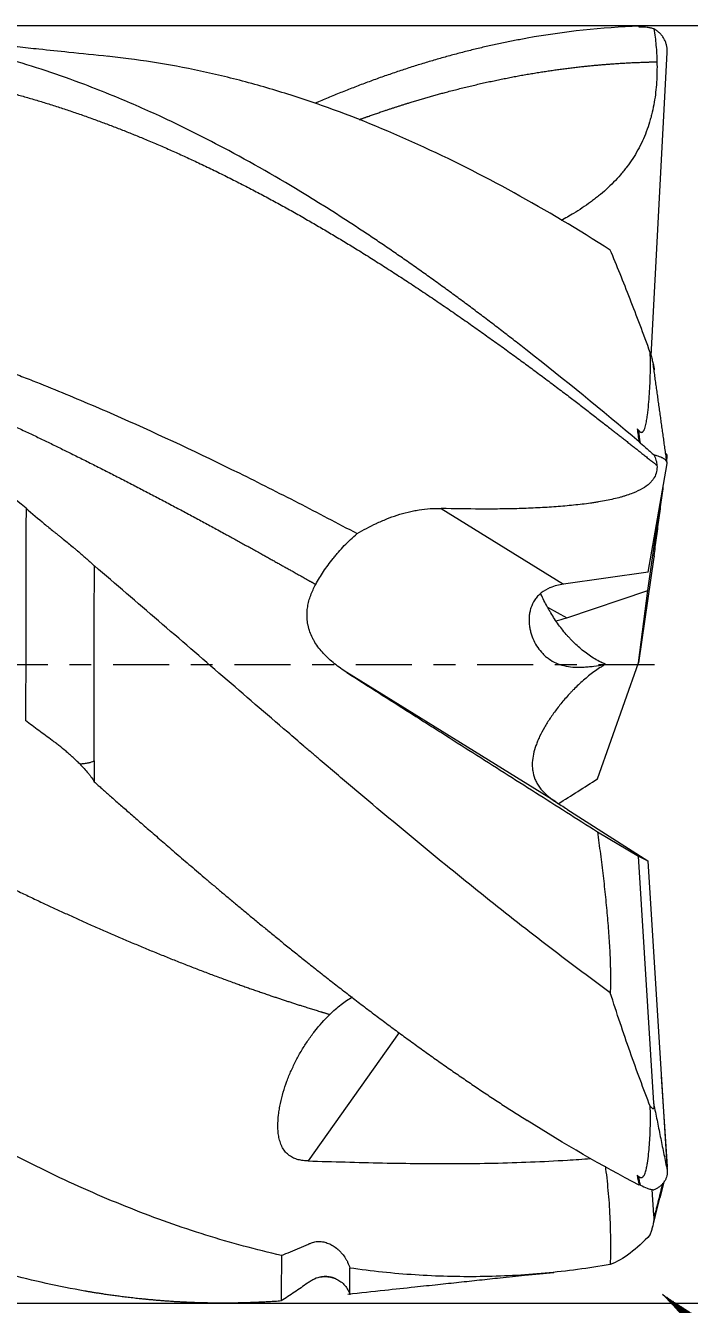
# Model space of a CAD drawing. Header units: millimetres. Extents: x -68 to 136, y -64 to 41.
# Drawn here: x 101.41 to 114.41, y -12.53 to 12.5 of the extents above; entities that cross this region are included whole.
import ezdxf

# ---------------------------------------------------------------- set-up
doc = ezdxf.new("R2010")
doc.units = ezdxf.units.MM
doc.linetypes.add('CENTER', pattern=[47.5, 22, -8.5, 8.5, -8.5])
for name, color, linetype in [('1', 4, 'Continuous'), ('2', 7, 'Continuous'), ('SK2', 7, 'Continuous'), ('SK4', 2, 'CENTER')]:
    doc.layers.add(name, color=color, linetype=linetype)
doc.styles.add('iso_b_vert', font='simplex.shx')
doc.dimstyles.get("Standard").update_dxf_attribs({"dimtxt": 0.18, "dimasz": 0.18, "dimexe": 0.18, "dimexo": 0.0625, "dimgap": 0.09, "dimtad": 1, "dimzin": 0, "dimdsep": 52, "dimtxsty": 'Standard', "dimcen": 0.09, "dimadec": 0, "dimazin": 0, "dimtfac": 1, "dimtdec": 4, "dimtofl": 0, "dimtmove": 0, "dimatfit": 3, "dimfxl": 1, "dimtolj": 1, "dimtzin": 0, "dimarcsym": 0})

# ---------------------------------------------------------------- blocks, each defined once
blk = doc.blocks.new('_U0')
at = {"layer": 'SK2', "lineweight": 13}
for p, q in [((0, -1.5875), (0, -53.696175)), ((114, -14.1375), (114, -53.696175)), ((114, -51.696175), (0, -51.696175))]:
    blk.add_line(p, q, dxfattribs=at)
at = {"layer": 'SK2', "lineweight": 18}
for points in [[(0, -51.696175), (3.499998, -51.235391), (3.500002, -52.156958)], [(114, -51.696175), (110.500002, -52.156958), (110.499998, -51.235391)]]:
    blk.add_solid(points, dxfattribs=at)
at = {"layer": 'SK2', "lineweight": 18, "insert": (54.4779, -50.663541), "char_height": 3.5, "attachment_point": 7, "line_spacing_factor": 1.084337, "style": 'iso_b_vert'}
blk.add_mtext('\\W0.5601;114', dxfattribs=at)
blk = doc.blocks.new('_U2')
at = {"layer": 'SK2', "lineweight": 13}
for p, q in [((1.997679, -13.4625), (1.997679, -46.696175)), ((114, -14.1375), (114, -46.696175)), ((114, -44.696175), (1.997679, -44.696175))]:
    blk.add_line(p, q, dxfattribs=at)
at = {"layer": 'SK2', "lineweight": 18}
for points in [[(1.997679, -44.696175), (5.497677, -44.235391), (5.497681, -45.156958)], [(114, -44.696175), (110.500002, -45.156958), (110.499998, -44.235391)]]:
    blk.add_solid(points, dxfattribs=at)
at = {"layer": 'SK2', "lineweight": 18, "insert": (55.661007, -43.663541), "char_height": 3.5, "attachment_point": 7, "line_spacing_factor": 1.084337, "style": 'iso_b_vert'}
blk.add_mtext('\\W0.5296;112', dxfattribs=at)

msp = doc.modelspace()

# ---------------------------------------------------------------- hatches: boundary and pattern name
at = {"layer": 'SK2', "lineweight": 13}
h = msp.add_hatch(dxfattribs=at)
h.set_pattern_fill('ANSI31', color=256, scale=0.0062, style=0)
h.paths.add_polyline_path([(113.88, -12.325), (116.842, -14.246), (116.244, -14.947)])

# ---------------------------------------------------------------- linework, layer by layer
at = {"layer": '1', "lineweight": 18}
for p, q in [((113.657, 6.035), (113.972, 11.971)), ((113.963, 3.998), (113.972, 4.062)), ((113.601, 1.804), (113.972, 3.932)), ((113.59, 1.444), (113.856, 3.267)), ((113.712, 2.098), (113.41, 0.03)), ((113.601, 1.804), (111.943, 1.57)), ((112.007, 0.913), (113.59, 1.444)), ((113.41, 0.03), (113.59, 1.444)), ((112.605, -2.241), (113.41, 0.03)), ((112.007, -2.831), (113.59, -3.844)), ((112.605, -3.275), (113.41, -3.753)), ((113.41, -3.753), (113.59, -3.844)), ((113.712, -8.585), (113.41, -3.753)), ((113.59, -3.844), (113.972, -9.907)), ((113.856, -8.066), (113.972, -9.829)), ((113.712, -10.776), (113.679, -10.274))]:
    msp.add_line(p, q, dxfattribs=at)
at = {"layer": '1', "lineweight": 13}
for p, q in [((109.55, 3.051), (111.943, 1.57)), ((111.631, 1.117), (112.007, 0.913)), ((111.793, -2.693), (107.702, -0.16)), ((108.726, -7.203), (106.944, -9.718))]:
    msp.add_line(p, q, dxfattribs=at)
at = {"layer": '1', "lineweight": 18}
for centre, major_axis, ratio, start_param, end_param in [((112.424, -0.732), (0.622, -2.272), 0.692375, 3.053478, -3.06537), ((112.428, 2.45), (1.512, 1.421), 0.530304, -2.418545, -2.284875), ((112.428, -3.074), (1.689, -1.075), 0.010531, -1.949632, -1.815962)]:
    msp.add_ellipse(centre, major_axis=major_axis, ratio=ratio, start_param=start_param, end_param=end_param, dxfattribs=at)
for points, degree, knots in [([(111.233, 6.14), (111.191, 6.173), (111.109, 6.237), (110.985, 6.334), (110.861, 6.43), (110.738, 6.525), (110.614, 6.62), (110.49, 6.714), (110.366, 6.808), (110.242, 6.901), (110.119, 6.994), (109.995, 7.086), (109.871, 7.177), (109.747, 7.268), (109.624, 7.359), (109.5, 7.448), (109.376, 7.538), (109.252, 7.626), (109.128, 7.714), (109.005, 7.802), (108.881, 7.888), (108.757, 7.974), (108.633, 8.06), (108.509, 8.145), (108.386, 8.229), (108.262, 8.313), (108.138, 8.396), (108.014, 8.478), (107.89, 8.559), (107.767, 8.64), (107.643, 8.72), (107.519, 8.8), (107.395, 8.879), (107.272, 8.957), (107.148, 9.034), (107.024, 9.111), (106.405, 9.491), (105.407, 10.062), (104.149, 10.687), (103.243, 11.083), (102.252, 11.473), (101.155, 11.839), (99.93, 12.145), (98.991, 12.315), (98.44, 12.387), (98.181, 12.414), (98.12, 12.421), (98.059, 12.427), (97.999, 12.433), (97.938, 12.438), (97.877, 12.444), (97.817, 12.449), (97.777, 12.452), (97.757, 12.453)], 3, [0, 0, 0, 0, 0.009186, 0.018371, 0.027557, 0.036743, 0.045929, 0.055114, 0.0643, 0.073486, 0.082672, 0.091858, 0.101045, 0.110231, 0.119417, 0.128603, 0.13779, 0.146976, 0.156162, 0.165349, 0.174535, 0.183722, 0.192909, 0.202095, 0.211282, 0.220469, 0.229656, 0.238842, 0.248029, 0.257216, 0.266403, 0.275591, 0.284778, 0.293965, 0.303152, 0.312339, 0.321527, 0.441031, 0.534402, 0.601634, 0.64272, 0.754853, 0.845774, 0.915478, 0.963962, 0.968492, 0.973015, 0.977531, 0.982039, 0.98654, 0.991034, 0.995521, 1, 1, 1, 1]), ([(103.035, 11.896), (102.777, 11.922), (102.326, 11.968), (101.727, 12.031), (101.292, 12.077), (100.959, 12.112), (100.676, 12.143), (100.34, 12.179), (99.908, 12.225), (99.389, 12.281), (98.805, 12.345), (98.422, 12.388), (98.228, 12.409)], 3, [0, 0, 0, 0, 0.162212, 0.282435, 0.370132, 0.433233, 0.488576, 0.545873, 0.642001, 0.754817, 0.874689, 1, 1, 1, 1]), ([(113.42, 12.472), (113.422, 12.472), (113.424, 12.473), (113.429, 12.473), (113.431, 12.473), (113.438, 12.474), (113.442, 12.474), (113.446, 12.474)], 3, [0, 0, 0, 0, 0.266738, 0.266738, 0.533476, 0.533476, 1, 1, 1, 1]), ([(113.446, 12.474), (113.49, 12.478), (113.535, 12.477), (113.601, 12.468), (113.624, 12.464), (113.657, 12.455), (113.668, 12.452), (113.69, 12.445), (113.701, 12.441), (113.712, 12.436)], 3, [0, 0, 0, 0, 0.5, 0.5, 0.75, 0.75, 0.875, 0.875, 1, 1, 1, 1]), ([(113.973, 11.988), (113.974, 12.034), (113.968, 12.079), (113.954, 12.134), (113.951, 12.145), (113.944, 12.167), (113.932, 12.199), (113.917, 12.229), (113.9, 12.258), (113.894, 12.268), (113.881, 12.287), (113.874, 12.296), (113.853, 12.323), (113.838, 12.34), (113.805, 12.371), (113.788, 12.386), (113.761, 12.406), (113.751, 12.413), (113.732, 12.425), (113.722, 12.431), (113.712, 12.436)], 3, [0, 0, 0, 0, 0.25, 0.25, 0.3125, 0.3125, 0.375, 0.5, 0.5, 0.5625, 0.5625, 0.625, 0.625, 0.75, 0.75, 0.875, 0.875, 0.9375, 0.9375, 1, 1, 1, 1]), ([(113.712, 12.436), (113.729, 12.329), (113.742, 12.222), (113.762, 12.007), (113.769, 11.899), (113.771, 11.791)], 3, [0, 0, 0, 0, 0.5, 0.5, 1, 1, 1, 1]), ([(111.233, 12.253), (111.191, 12.245), (111.109, 12.23), (110.985, 12.207), (110.861, 12.182), (110.738, 12.157), (110.614, 12.13), (110.49, 12.103), (110.366, 12.075), (110.242, 12.045), (110.119, 12.015), (109.995, 11.984), (109.871, 11.952), (109.747, 11.918), (109.624, 11.884), (109.5, 11.849), (109.376, 11.813), (109.252, 11.776), (109.128, 11.739), (109.005, 11.7), (108.881, 11.66), (108.757, 11.619), (108.633, 11.578), (108.509, 11.535), (108.386, 11.492), (108.262, 11.448), (108.138, 11.402), (108.014, 11.356), (107.89, 11.309), (107.767, 11.261), (107.643, 11.212), (107.519, 11.163), (107.395, 11.112), (107.272, 11.061), (107.168, 11.017), (107.106, 10.99), (107.086, 10.981)], 3, [0, 0, 0, 0, 0.029846, 0.059693, 0.089539, 0.119386, 0.149233, 0.17908, 0.208927, 0.238774, 0.268622, 0.29847, 0.328317, 0.358165, 0.388014, 0.417862, 0.44771, 0.477559, 0.507408, 0.537257, 0.567106, 0.596955, 0.626805, 0.656654, 0.686504, 0.716354, 0.746204, 0.776055, 0.805905, 0.835756, 0.865607, 0.895458, 0.925309, 0.95516, 0.985012, 1, 1, 1, 1]), ([(101.422, 3.055), (100.929, 3.466), (100.434, 3.873), (99.812, 4.375), (99.688, 4.474), (99.44, 4.672), (99.316, 4.771), (98.945, 5.063), (98.698, 5.256), (97.466, 6.203), (96.487, 6.915), (95.014, 7.9), (94.523, 8.215), (93.783, 8.664), (93.536, 8.81), (93.164, 9.023), (93.04, 9.093), (92.792, 9.231), (92.667, 9.299), (92.046, 9.634), (91.552, 9.882), (90.937, 10.167), (90.814, 10.223), (90.568, 10.332), (90.445, 10.385), (90.077, 10.54), (89.832, 10.64), (89.096, 10.922), (88.606, 11.091), (87.992, 11.274), (87.869, 11.31), (87.623, 11.378), (87.5, 11.411), (87.131, 11.505), (86.885, 11.562), (86.391, 11.667), (86.144, 11.714), (85.772, 11.777), (85.648, 11.796), (85.399, 11.832), (85.275, 11.849), (85.046, 11.876), (84.942, 11.888), (84.838, 11.898)], 3, [0, 0, 0, 0, 0.089202, 0.089202, 0.111503, 0.111503, 0.133803, 0.133803, 0.178404, 0.178404, 0.356808, 0.356808, 0.44601, 0.44601, 0.490611, 0.490611, 0.512912, 0.512912, 0.535213, 0.535213, 0.624415, 0.624415, 0.646715, 0.646715, 0.669016, 0.669016, 0.713617, 0.713617, 0.802819, 0.802819, 0.825119, 0.825119, 0.84742, 0.84742, 0.892021, 0.892021, 0.936622, 0.936622, 0.958922, 0.958922, 0.981223, 0.981223, 1, 1, 1, 1]), ([(90.116, 10.518), (90.141, 10.527), (90.317, 10.595), (90.721, 10.744), (91.276, 10.934), (92.058, 11.172), (93.042, 11.417), (94.026, 11.601), (95.011, 11.729), (95.995, 11.795), (96.979, 11.804), (97.888, 11.76), (98.872, 11.655), (99.856, 11.493), (100.841, 11.271), (101.749, 11.015), (102.734, 10.685), (103.718, 10.304), (104.627, 9.905), (105.611, 9.426), (106.671, 8.856), (107.655, 8.279), (108.564, 7.71), (109.548, 7.056), (110.533, 6.368), (111.441, 5.705), (112.286, 5.065), (112.979, 4.524), (113.445, 4.154), (113.684, 3.963), (113.771, 3.893)], 5, [0, 0, 0, 0, 0, 0, 0.005242, 0.037252, 0.085266, 0.117276, 0.16529, 0.213304, 0.245314, 0.293328, 0.325338, 0.373352, 0.405362, 0.453376, 0.50139, 0.5334, 0.565409, 0.613424, 0.661438, 0.693447, 0.741462, 0.789476, 0.821486, 0.853495, 0.901509, 0.949524, 0.981533, 1, 1, 1, 1, 1, 1]), ([(112.857, 8.107), (112.226, 8.508), (111.599, 8.882), (110.347, 9.571), (109.721, 9.887), (108.466, 10.46), (107.837, 10.715), (107.044, 10.995), (106.886, 11.048), (106.569, 11.151), (106.094, 11.299), (105.622, 11.427), (104.679, 11.655), (104.053, 11.771), (103.287, 11.868), (103.147, 11.884), (103.008, 11.899)], 3, [0, 0, 0, 0, 0.19147, 0.19147, 0.38294, 0.38294, 0.57441, 0.57441, 0.622278, 0.622278, 0.670145, 0.76588, 0.76588, 0.95735, 0.95735, 1, 1, 1, 1]), ([(107.944, 10.661), (108.113, 10.722), (108.434, 10.835), (108.907, 10.991), (109.606, 11.197), (110.533, 11.424), (111.441, 11.596), (112.286, 11.708), (112.979, 11.763), (113.445, 11.783), (113.684, 11.789), (113.771, 11.791)], 5, [0, 0, 0, 0, 0, 0, 0.145396, 0.275336, 0.405276, 0.600186, 0.795096, 0.925036, 1, 1, 1, 1, 1, 1]), ([(113.771, 11.791), (113.774, 11.658), (113.771, 11.525), (113.754, 11.261), (113.74, 11.13), (113.706, 10.934), (113.687, 10.836), (113.663, 10.739), (113.646, 10.675), (113.636, 10.643), (113.588, 10.484), (113.542, 10.361), (113.432, 10.122), (113.368, 10.007), (113.261, 9.841), (113.223, 9.787), (113.162, 9.707), (113.142, 9.681), (113.1, 9.629), (112.993, 9.502), (112.877, 9.384), (112.731, 9.251), (112.655, 9.186), (112.577, 9.125), (112.524, 9.084), (112.498, 9.064), (112.363, 8.966), (112.253, 8.893), (112.059, 8.776), (111.976, 8.728), (111.892, 8.684)], 3, [0, 0, 0, 0, 0.10282, 0.10282, 0.20564, 0.20564, 0.25705, 0.282755, 0.282755, 0.308459, 0.308459, 0.411279, 0.411279, 0.514099, 0.514099, 0.565509, 0.565509, 0.591214, 0.591214, 0.616919, 0.719739, 0.719739, 0.771149, 0.796854, 0.796854, 0.822559, 0.822559, 0.925378, 0.925378, 1, 1, 1, 1]), ([(113.639, 6.102), (113.506, 6.466), (113.375, 6.815), (113.114, 7.484), (112.985, 7.803), (112.857, 8.107)], 3, [0, 0, 0, 0, 0.5, 0.5, 1, 1, 1, 1]), ([(95.974, 7.253), (96.873, 7.067), (97.772, 6.835), (99.438, 6.328), (100.204, 6.066), (101.071, 5.738), (101.167, 5.701), (101.36, 5.626), (101.649, 5.513), (102.322, 5.242), (102.899, 4.995), (104.052, 4.486), (104.82, 4.125), (105.784, 3.65), (105.977, 3.553), (106.362, 3.359), (106.94, 3.065), (107.516, 2.764), (107.901, 2.56)], 3, [0, 0, 0, 0, 0.228172, 0.228172, 0.421129, 0.421129, 0.445248, 0.445248, 0.469368, 0.517607, 0.614086, 0.614086, 0.807043, 0.807043, 0.855282, 0.855282, 0.903521, 1, 1, 1, 1]), ([(80.659, 6.252), (80.759, 6.216), (81.086, 6.097), (81.564, 5.917), (82.194, 5.668), (83.051, 5.309), (84.035, 4.871), (84.944, 4.444), (85.928, 3.961), (86.988, 3.418), (87.973, 2.896), (88.881, 2.401), (89.866, 1.853), (90.85, 1.296), (91.759, 0.776), (92.743, 0.209), (93.727, -0.359), (94.712, -0.925), (95.62, -1.444), (96.605, -1.998), (97.589, -2.544), (98.573, -3.075), (99.558, -3.592), (100.542, -4.09), (101.526, -4.568), (102.435, -4.989), (103.419, -5.42), (104.404, -5.826), (105.388, -6.201), (106.162, -6.472), (106.786, -6.674), (107.181, -6.795), (107.35, -6.845), (107.368, -6.85)], 5, [0, 0, 0, 0, 0, 0, 0.018697, 0.061221, 0.089571, 0.11792, 0.160445, 0.202969, 0.231318, 0.273843, 0.316367, 0.344716, 0.373066, 0.41559, 0.458114, 0.486464, 0.528988, 0.557337, 0.599862, 0.628211, 0.670735, 0.713259, 0.741609, 0.784133, 0.812483, 0.855007, 0.883356, 0.925881, 0.968405, 0.996754, 1, 1, 1, 1, 1, 1]), ([(97.395, 6.246), (97.404, 6.243), (97.639, 6.158), (98.102, 5.986), (98.716, 5.748), (99.558, 5.401), (100.542, 4.967), (101.526, 4.509), (102.435, 4.066), (103.419, 3.567), (104.404, 3.05), (105.35, 2.538), (106.07, 2.14), (106.638, 1.821), (106.979, 1.629), (107.092, 1.565)], 5, [0, 0, 0, 0, 0, 0, 0.004343, 0.121469, 0.238595, 0.316679, 0.433805, 0.511889, 0.629015, 0.707099, 0.824225, 0.941352, 1, 1, 1, 1, 1, 1]), ([(113.411, 4.578), (113.417, 4.571), (113.424, 4.563), (113.436, 4.554), (113.44, 4.551), (113.449, 4.545), (113.453, 4.543), (113.463, 4.54), (113.469, 4.54), (113.479, 4.541), (113.483, 4.543), (113.492, 4.548), (113.495, 4.552), (113.502, 4.558), (113.504, 4.562), (113.51, 4.57), (113.512, 4.574), (113.516, 4.582), (113.519, 4.586), (113.524, 4.598), (113.528, 4.606), (113.537, 4.632), (113.542, 4.649), (113.551, 4.683), (113.555, 4.701), (113.562, 4.736), (113.566, 4.753), (113.575, 4.806), (113.58, 4.841), (113.595, 4.946), (113.602, 5.016), (113.615, 5.155), (113.631, 5.363), (113.64, 5.567), (113.643, 5.77), (113.644, 5.837), (113.643, 5.97), (113.642, 6.037), (113.639, 6.102)], 3, [0, 0, 0, 0, 0.015625, 0.015625, 0.023437, 0.023437, 0.03125, 0.03125, 0.039062, 0.039062, 0.046875, 0.046875, 0.054687, 0.054687, 0.0625, 0.0625, 0.070312, 0.070312, 0.078125, 0.078125, 0.09375, 0.09375, 0.125, 0.125, 0.15625, 0.15625, 0.1875, 0.1875, 0.25, 0.25, 0.375, 0.375, 0.5, 0.75, 0.75, 0.875, 0.875, 1, 1, 1, 1]), ([(113.639, 6.102), (113.647, 6.073), (113.655, 6.044), (113.671, 5.986), (113.678, 5.956), (113.689, 5.913), (113.692, 5.898), (113.699, 5.87), (113.702, 5.855), (113.707, 5.835), (113.708, 5.828), (113.711, 5.815), (113.712, 5.808), (113.714, 5.796), (113.715, 5.79), (113.716, 5.78), (113.716, 5.775), (113.716, 5.772)], 3, [0, 0, 0, 0, 0.25, 0.25, 0.5, 0.5, 0.625, 0.625, 0.75, 0.75, 0.8125, 0.8125, 0.875, 0.875, 0.9375, 0.9375, 1, 1, 1, 1]), ([(106.421, -11.567), (105.926, -11.455), (105.432, -11.321), (104.448, -11.014), (103.957, -10.839), (102.975, -10.45), (102.484, -10.235), (101.5, -9.767), (101.007, -9.514), (100.387, -9.174), (100.263, -9.105), (100.015, -8.964), (99.89, -8.892), (99.518, -8.674), (99.27, -8.525), (98.528, -8.067), (98.036, -7.748), (96.561, -6.749), (95.582, -6.029), (94.352, -5.074), (94.105, -4.881), (93.612, -4.488), (93.364, -4.289), (92.992, -3.987), (92.868, -3.886), (92.619, -3.682), (92.495, -3.58), (92.122, -3.273), (91.875, -3.067), (91.381, -2.653), (91.134, -2.445), (90.642, -2.028), (90.397, -1.818), (89.66, -1.188), (89.17, -0.766), (88.434, -0.131), (88.188, 0.081), (87.697, 0.505), (87.451, 0.717), (86.712, 1.353), (86.218, 1.776), (85.597, 2.303), (85.473, 2.408), (85.224, 2.618), (85.1, 2.722), (84.729, 3.034), (84.482, 3.24), (83.742, 3.852), (83.25, 4.252), (82.759, 4.642)], 3, [0, 0, 0, 0, 0.0625, 0.0625, 0.125, 0.125, 0.1875, 0.1875, 0.25, 0.25, 0.265625, 0.265625, 0.28125, 0.28125, 0.3125, 0.3125, 0.375, 0.375, 0.5, 0.5, 0.53125, 0.53125, 0.5625, 0.5625, 0.578125, 0.578125, 0.59375, 0.59375, 0.625, 0.625, 0.65625, 0.65625, 0.6875, 0.6875, 0.75, 0.75, 0.78125, 0.78125, 0.8125, 0.8125, 0.875, 0.875, 0.890625, 0.890625, 0.90625, 0.90625, 0.9375, 0.9375, 1, 1, 1, 1]), ([(113.384, 4.61), (113.388, 4.606), (113.391, 4.601), (113.398, 4.594), (113.401, 4.591), (113.406, 4.584), (113.408, 4.581), (113.411, 4.578)], 3, [0, 0, 0, 0, 0.421933, 0.421933, 0.710963, 0.710963, 1, 1, 1, 1]), ([(113.42, 4.353), (113.422, 4.351), (113.424, 4.349), (113.429, 4.345), (113.431, 4.343), (113.438, 4.338), (113.442, 4.334), (113.446, 4.331)], 3, [0, 0, 0, 0, 0.266738, 0.266738, 0.533476, 0.533476, 1, 1, 1, 1]), ([(113.446, 4.331), (113.49, 4.294), (113.535, 4.256), (113.601, 4.197), (113.624, 4.178), (113.657, 4.147), (113.668, 4.137), (113.69, 4.117), (113.701, 4.107), (113.712, 4.097)], 3, [0, 0, 0, 0, 0.5, 0.5, 0.75, 0.75, 0.875, 0.875, 1, 1, 1, 1]), ([(113.973, 3.937), (113.974, 3.951), (113.968, 3.965), (113.954, 3.983), (113.951, 3.987), (113.944, 3.994), (113.932, 4.005), (113.917, 4.016), (113.9, 4.026), (113.894, 4.03), (113.881, 4.037), (113.874, 4.04), (113.853, 4.05), (113.838, 4.057), (113.805, 4.069), (113.788, 4.075), (113.761, 4.083), (113.751, 4.086), (113.732, 4.092), (113.722, 4.094), (113.712, 4.097)], 3, [0, 0, 0, 0, 0.25, 0.25, 0.3125, 0.3125, 0.375, 0.5, 0.5, 0.5625, 0.5625, 0.625, 0.625, 0.75, 0.75, 0.875, 0.875, 0.9375, 0.9375, 1, 1, 1, 1]), ([(113.712, 4.097), (113.729, 4.062), (113.742, 4.028), (113.762, 3.96), (113.769, 3.926), (113.771, 3.893)], 3, [0, 0, 0, 0, 0.5, 0.5, 1, 1, 1, 1]), ([(113.973, 4.068), (113.974, 4.085), (113.968, 4.1), (113.954, 4.119), (113.951, 4.122), (113.948, 4.126)], 3, [0, 0, 0, 0, 0.805233, 0.805233, 1, 1, 1, 1]), ([(113.771, 3.893), (113.774, 3.852), (113.771, 3.811), (113.754, 3.731), (113.74, 3.692), (113.706, 3.634), (113.687, 3.606), (113.663, 3.578), (113.646, 3.559), (113.636, 3.55), (113.588, 3.505), (113.542, 3.471), (113.432, 3.407), (113.368, 3.377), (113.261, 3.334), (113.223, 3.321), (113.162, 3.301), (113.142, 3.295), (113.1, 3.282), (112.993, 3.252), (112.877, 3.225), (112.731, 3.196), (112.655, 3.183), (112.577, 3.17), (112.524, 3.162), (112.498, 3.158), (112.363, 3.139), (112.253, 3.126), (112.028, 3.103), (111.913, 3.092), (111.679, 3.075), (111.56, 3.068), (111.319, 3.056), (111.196, 3.052), (111.01, 3.046), (110.947, 3.045), (110.822, 3.042), (110.759, 3.041), (110.57, 3.039), (110.443, 3.039), (110.063, 3.04), (109.807, 3.044), (109.55, 3.051)], 3, [0, 0, 0, 0, 0.0625, 0.0625, 0.125, 0.125, 0.15625, 0.171875, 0.171875, 0.1875, 0.1875, 0.25, 0.25, 0.3125, 0.3125, 0.34375, 0.34375, 0.359375, 0.359375, 0.375, 0.4375, 0.4375, 0.46875, 0.484375, 0.484375, 0.5, 0.5, 0.5625, 0.5625, 0.625, 0.625, 0.6875, 0.6875, 0.75, 0.75, 0.78125, 0.78125, 0.8125, 0.8125, 0.875, 0.875, 1, 1, 1, 1]), ([(101.422, 3.055), (101.421, 2.723), (101.42, 2.388), (101.419, 1.877), (101.419, 1.706), (101.418, 1.448), (101.418, 1.361), (101.418, 1.188), (101.418, 1.101), (101.417, 0.665), (101.416, 0.314), (101.415, -0.39), (101.414, -0.745), (101.413, -1.101)], 3, [0, 0, 0, 0, 0.25, 0.25, 0.375, 0.375, 0.4375, 0.4375, 0.5, 0.5, 0.75, 0.75, 1, 1, 1, 1]), ([(101.422, 3.055), (101.54, 2.951), (101.66, 2.85), (101.81, 2.725), (101.84, 2.701), (101.9, 2.652), (101.931, 2.627), (101.969, 2.597), (101.976, 2.591), (101.991, 2.579), (101.999, 2.573), (102.022, 2.555), (102.037, 2.542), (102.069, 2.517), (102.085, 2.504), (102.109, 2.485), (102.118, 2.478), (102.134, 2.465), (102.142, 2.459), (102.184, 2.425), (102.216, 2.399), (102.28, 2.347), (102.311, 2.321), (102.358, 2.282), (102.373, 2.269), (102.403, 2.244), (102.418, 2.231), (102.462, 2.194), (102.49, 2.17), (102.53, 2.135), (102.543, 2.123), (102.569, 2.101), (102.581, 2.09), (102.618, 2.057), (102.64, 2.037), (102.671, 2.008), (102.681, 1.999), (102.7, 1.982), (102.709, 1.973), (102.734, 1.95), (102.748, 1.937), (102.759, 1.926)], 3, [0, 0, 0, 0, 0.25, 0.25, 0.3125, 0.3125, 0.375, 0.375, 0.390625, 0.390625, 0.40625, 0.40625, 0.4375, 0.4375, 0.46875, 0.46875, 0.484375, 0.484375, 0.5, 0.5, 0.5625, 0.5625, 0.625, 0.625, 0.65625, 0.65625, 0.6875, 0.6875, 0.75, 0.75, 0.78125, 0.78125, 0.8125, 0.8125, 0.875, 0.875, 0.90625, 0.90625, 0.9375, 0.9375, 1, 1, 1, 1]), ([(107.901, 2.56), (108.021, 2.629), (108.147, 2.696), (108.295, 2.765), (108.312, 2.773), (108.345, 2.788), (108.362, 2.795), (108.413, 2.817), (108.515, 2.859), (108.618, 2.897), (108.757, 2.942), (108.827, 2.962), (108.934, 2.988), (108.97, 2.996), (109.042, 3.01), (109.078, 3.017), (109.259, 3.045), (109.404, 3.056), (109.55, 3.051)], 3, [0, 0, 0, 0, 0.25, 0.25, 0.28125, 0.28125, 0.3125, 0.3125, 0.375, 0.5, 0.5, 0.625, 0.625, 0.6875, 0.6875, 0.75, 0.75, 1, 1, 1, 1]), ([(107.092, 1.565), (107.115, 1.606), (107.139, 1.648), (107.19, 1.732), (107.217, 1.774), (107.302, 1.9), (107.364, 1.985), (107.449, 2.092), (107.467, 2.113), (107.502, 2.156), (107.52, 2.177), (107.575, 2.24), (107.613, 2.282), (107.73, 2.404), (107.813, 2.483), (107.901, 2.56)], 3, [0, 0, 0, 0, 0.125, 0.125, 0.25, 0.25, 0.5, 0.5, 0.5625, 0.5625, 0.625, 0.625, 0.75, 0.75, 1, 1, 1, 1]), ([(102.757, -1.887), (102.757, -1.564), (102.757, -1.242), (102.758, -0.597), (102.758, -0.277), (102.758, 0.359), (102.758, 0.676), (102.759, 1.304), (102.759, 1.616), (102.759, 1.926)], 3, [0, 0, 0, 0, 0.25, 0.25, 0.5, 0.5, 0.75, 0.75, 1, 1, 1, 1]), ([(112.857, -6.425), (112.435, -6.118), (112.014, -5.803), (111.175, -5.158), (110.756, -4.829), (109.918, -4.158), (109.498, -3.816), (108.658, -3.122), (108.237, -2.769), (107.603, -2.234), (107.339, -2.009), (107.074, -1.782), (106.967, -1.692), (106.914, -1.646), (106.755, -1.51), (106.225, -1.056), (105.698, -0.601), (104.435, 0.488), (103.598, 1.212), (102.759, 1.926)], 3, [0, 0, 0, 0, 0.125, 0.125, 0.25, 0.25, 0.375, 0.375, 0.5, 0.5, 0.5625, 0.578125, 0.578125, 0.59375, 0.59375, 0.625, 0.75, 0.75, 1, 1, 1, 1]), ([(107.702, -0.16), (107.618, -0.106), (107.537, -0.049), (107.422, 0.044), (107.385, 0.076), (107.33, 0.126), (107.313, 0.143), (107.279, 0.177), (107.262, 0.194), (107.181, 0.281), (107.125, 0.354), (107.066, 0.45), (107.055, 0.47), (107.034, 0.509), (107.004, 0.567), (106.981, 0.625), (106.962, 0.684), (106.957, 0.704), (106.947, 0.743), (106.942, 0.763), (106.931, 0.822), (106.926, 0.861), (106.921, 0.938), (106.921, 0.976), (106.925, 1.053), (106.929, 1.09), (106.941, 1.166), (106.949, 1.203), (106.969, 1.278), (106.981, 1.314), (107.021, 1.423), (107.054, 1.494), (107.092, 1.565)], 3, [0, 0, 0, 0, 0.125, 0.125, 0.1875, 0.1875, 0.21875, 0.21875, 0.25, 0.25, 0.375, 0.375, 0.40625, 0.40625, 0.4375, 0.5, 0.5, 0.53125, 0.53125, 0.5625, 0.5625, 0.625, 0.625, 0.6875, 0.6875, 0.75, 0.75, 0.8125, 0.8125, 0.875, 0.875, 1, 1, 1, 1]), ([(111.684, 1.501), (111.616, 1.474), (111.556, 1.439), (111.493, 1.388), (111.481, 1.378), (111.458, 1.356), (111.446, 1.344), (111.415, 1.31), (111.396, 1.286), (111.347, 1.211), (111.322, 1.159), (111.3, 1.091), (111.296, 1.077), (111.288, 1.05), (111.279, 1.009), (111.273, 0.968), (111.266, 0.886), (111.267, 0.831), (111.275, 0.75), (111.279, 0.723), (111.287, 0.683), (111.29, 0.67), (111.296, 0.644), (111.299, 0.631), (111.318, 0.566), (111.336, 0.516), (111.381, 0.42), (111.407, 0.375), (111.466, 0.288), (111.499, 0.248), (111.545, 0.201), (111.554, 0.191), (111.573, 0.173), (111.602, 0.147), (111.633, 0.123), (111.698, 0.077), (111.744, 0.051), (111.842, 0.006), (111.894, -0.012), (112.007, -0.039), (112.124, -0.057), (112.253, -0.058), (112.354, -0.053), (112.406, -0.049), (112.46, -0.044), (112.496, -0.04), (112.514, -0.038), (112.607, -0.026), (112.683, -0.014), (112.762, 0)], 3, [0, 0, 0, 0, 0.0625, 0.0625, 0.078125, 0.078125, 0.09375, 0.09375, 0.125, 0.125, 0.1875, 0.1875, 0.203125, 0.203125, 0.21875, 0.25, 0.25, 0.3125, 0.3125, 0.34375, 0.34375, 0.359375, 0.359375, 0.375, 0.375, 0.4375, 0.4375, 0.5, 0.5, 0.5625, 0.5625, 0.578125, 0.578125, 0.59375, 0.625, 0.625, 0.6875, 0.6875, 0.75, 0.75, 0.8125, 0.875, 0.875, 0.90625, 0.921875, 0.921875, 0.9375, 0.9375, 1, 1, 1, 1]), ([(112.762, 0), (112.721, 0.018), (112.682, 0.037), (112.603, 0.079), (112.565, 0.101), (112.452, 0.171), (112.307, 0.274), (112.175, 0.395), (112.095, 0.477), (112.079, 0.493), (112.048, 0.527), (112.002, 0.578), (111.957, 0.63), (111.872, 0.738), (111.818, 0.812), (111.742, 0.928), (111.705, 0.986), (111.67, 1.046), (111.646, 1.086), (111.635, 1.107), (111.579, 1.208), (111.538, 1.29), (111.499, 1.376), (111.497, 1.379), (111.496, 1.381)], 3, [0, 0, 0, 0, 0.071068, 0.071068, 0.142136, 0.142136, 0.284273, 0.426409, 0.426409, 0.461943, 0.461943, 0.497477, 0.568545, 0.568545, 0.710682, 0.710682, 0.78175, 0.817284, 0.817284, 0.852818, 0.852818, 0.994954, 0.994954, 1, 1, 1, 1]), ([(112.762, 0), (112.742, 0.009), (112.723, 0.019), (112.685, 0.037), (112.667, 0.047), (112.637, 0.062), (112.627, 0.068), (112.616, 0.073)], 3, [0, 0, 0, 0, 0.389711, 0.389711, 0.779421, 0.779421, 1, 1, 1, 1]), ([(107.702, -0.16), (108.112, -0.421), (108.523, -0.682), (109.037, -1.009), (109.14, -1.075), (109.346, -1.205), (109.449, -1.271), (109.758, -1.467), (109.963, -1.598), (110.578, -1.988), (110.986, -2.248), (111.798, -2.763), (112.203, -3.02), (112.605, -3.275)], 3, [0, 0, 0, 0, 0.25, 0.25, 0.3125, 0.3125, 0.375, 0.375, 0.5, 0.5, 0.75, 0.75, 1, 1, 1, 1]), ([(112.762, 0), (112.742, -0.011), (112.723, -0.023), (112.685, -0.046), (112.667, -0.058), (112.611, -0.095), (112.574, -0.12), (112.467, -0.199), (112.398, -0.254), (112.267, -0.368), (112.204, -0.428), (112.128, -0.505), (112.113, -0.52), (112.083, -0.551), (112.039, -0.598), (111.998, -0.645), (111.917, -0.739), (111.866, -0.801), (111.794, -0.895), (111.759, -0.942), (111.726, -0.989), (111.705, -1.02), (111.694, -1.036), (111.642, -1.114), (111.604, -1.175), (111.534, -1.295), (111.503, -1.354), (111.461, -1.442), (111.448, -1.472), (111.43, -1.515), (111.424, -1.53), (111.413, -1.559), (111.408, -1.573), (111.382, -1.644), (111.366, -1.7), (111.342, -1.811), (111.334, -1.866), (111.33, -1.947), (111.33, -1.975), (111.332, -2.015), (111.333, -2.029), (111.336, -2.056), (111.337, -2.07), (111.348, -2.138), (111.362, -2.191), (111.394, -2.27), (111.407, -2.297), (111.429, -2.336), (111.437, -2.349), (111.453, -2.376), (111.462, -2.389), (111.508, -2.453), (111.553, -2.503), (111.621, -2.564), (111.635, -2.577), (111.664, -2.601), (111.709, -2.637), (111.758, -2.671), (111.793, -2.693)], 3, [0, 0, 0, 0, 0.015625, 0.015625, 0.03125, 0.03125, 0.0625, 0.0625, 0.125, 0.125, 0.1875, 0.1875, 0.203125, 0.203125, 0.21875, 0.25, 0.25, 0.3125, 0.3125, 0.34375, 0.359375, 0.359375, 0.375, 0.375, 0.4375, 0.4375, 0.5, 0.5, 0.53125, 0.53125, 0.546875, 0.546875, 0.5625, 0.5625, 0.625, 0.625, 0.6875, 0.6875, 0.71875, 0.71875, 0.734375, 0.734375, 0.75, 0.75, 0.8125, 0.8125, 0.84375, 0.84375, 0.859375, 0.859375, 0.875, 0.875, 0.9375, 0.9375, 0.953125, 0.953125, 0.96875, 1, 1, 1, 1]), ([(102.472, -1.948), (102.45, -1.927), (102.429, -1.906), (102.386, -1.864), (102.364, -1.844), (102.319, -1.803), (102.297, -1.782), (102.262, -1.752), (102.251, -1.742), (102.228, -1.721), (102.216, -1.711), (102.158, -1.662), (102.112, -1.624), (102.055, -1.58), (102.044, -1.571), (102.022, -1.554), (102.011, -1.545), (101.989, -1.529), (101.978, -1.521), (101.956, -1.505), (101.945, -1.497), (101.848, -1.425), (101.761, -1.361), (101.587, -1.231), (101.5, -1.166), (101.413, -1.101)], 3, [0, 0, 0, 0, 0.0625, 0.0625, 0.125, 0.125, 0.1875, 0.1875, 0.21875, 0.21875, 0.25, 0.25, 0.375, 0.375, 0.40625, 0.40625, 0.4375, 0.4375, 0.46875, 0.46875, 0.5, 0.5, 0.75, 0.75, 1, 1, 1, 1]), ([(102.472, -1.948), (102.503, -1.979), (102.532, -2.01), (102.589, -2.071), (102.615, -2.102), (102.652, -2.146), (102.664, -2.161), (102.687, -2.191), (102.708, -2.219), (102.726, -2.247), (102.739, -2.267), (102.743, -2.273), (102.75, -2.286), (102.753, -2.292), (102.757, -2.299)], 3, [0, 0, 0, 0, 0.25, 0.25, 0.5, 0.5, 0.625, 0.625, 0.75, 0.875, 0.875, 0.9375, 0.9375, 1, 1, 1, 1]), ([(102.757, -2.299), (102.777, -2.317), (102.821, -2.356), (102.889, -2.415), (102.961, -2.479), (103.038, -2.547), (103.12, -2.619), (103.206, -2.695), (103.297, -2.775), (103.393, -2.859), (103.494, -2.948), (103.599, -3.04), (103.709, -3.136), (103.824, -3.236), (103.943, -3.339), (104.068, -3.447), (104.196, -3.559), (104.33, -3.674), (104.469, -3.793), (104.612, -3.915), (104.759, -4.041), (104.912, -4.171), (105.069, -4.304), (105.231, -4.441), (105.398, -4.581), (105.569, -4.724), (105.746, -4.871), (105.926, -5.02), (106.112, -5.173), (106.302, -5.329), (106.497, -5.487), (106.697, -5.648), (106.873, -5.789), (107.024, -5.909), (107.148, -6.007), (107.272, -6.104), (107.395, -6.201), (107.519, -6.298), (107.643, -6.394), (107.767, -6.489), (107.89, -6.584), (108.014, -6.679), (108.138, -6.773), (108.262, -6.866), (108.386, -6.959), (108.509, -7.051), (108.633, -7.143), (108.757, -7.234), (108.881, -7.325), (109.005, -7.415), (109.128, -7.504), (109.252, -7.593), (109.376, -7.681), (109.5, -7.769), (109.624, -7.856), (109.747, -7.943), (109.871, -8.028), (109.995, -8.113), (110.119, -8.198), (110.242, -8.282), (110.366, -8.365), (110.49, -8.447), (110.614, -8.529), (110.738, -8.61), (110.861, -8.691), (110.985, -8.771), (111.109, -8.85), (111.191, -8.902), (111.233, -8.928)], 3, [0, 0, 0, 0, 0.007413, 0.015384, 0.023911, 0.032996, 0.042638, 0.052837, 0.063592, 0.074905, 0.086775, 0.099203, 0.112187, 0.125728, 0.139826, 0.154482, 0.169694, 0.185464, 0.201791, 0.218674, 0.236115, 0.254113, 0.272668, 0.29178, 0.311449, 0.331676, 0.352459, 0.373799, 0.395697, 0.418151, 0.441163, 0.464732, 0.488857, 0.503463, 0.518068, 0.532673, 0.547279, 0.561884, 0.576489, 0.591094, 0.605699, 0.620303, 0.634908, 0.649513, 0.664117, 0.678722, 0.693326, 0.707931, 0.722535, 0.737139, 0.751743, 0.766347, 0.780951, 0.795555, 0.810158, 0.824762, 0.839366, 0.853969, 0.868573, 0.883176, 0.897779, 0.912383, 0.926986, 0.941589, 0.956192, 0.970794, 0.985397, 1, 1, 1, 1]), ([(112.605, -3.275), (112.625, -3.421), (112.645, -3.566), (112.673, -3.782), (112.682, -3.854), (112.699, -3.997), (112.708, -4.068), (112.733, -4.281), (112.749, -4.42), (112.777, -4.696), (112.79, -4.832), (112.813, -5.099), (112.823, -5.23), (112.84, -5.488), (112.847, -5.614), (112.855, -5.798), (112.857, -5.859), (112.859, -5.949), (112.86, -5.979), (112.861, -6.038), (112.861, -6.067), (112.862, -6.211), (112.861, -6.321), (112.857, -6.425)], 3, [0, 0, 0, 0, 0.125, 0.125, 0.1875, 0.1875, 0.25, 0.25, 0.375, 0.375, 0.5, 0.5, 0.625, 0.625, 0.75, 0.75, 0.8125, 0.8125, 0.84375, 0.84375, 0.875, 0.875, 1, 1, 1, 1]), ([(113.639, -8.648), (113.506, -8.307), (113.375, -7.951), (113.114, -7.21), (112.985, -6.825), (112.857, -6.425)], 3, [0, 0, 0, 0, 0.5, 0.5, 1, 1, 1, 1]), ([(107.368, -6.85), (107.439, -6.781), (107.512, -6.717), (107.659, -6.603), (107.733, -6.553), (107.809, -6.508)], 3, [0, 0, 0, 0, 0.520089, 0.520089, 1, 1, 1, 1]), ([(106.944, -9.718), (106.911, -9.717), (106.878, -9.715), (106.814, -9.707), (106.782, -9.701), (106.735, -9.689), (106.72, -9.684), (106.689, -9.673), (106.674, -9.667), (106.63, -9.647), (106.602, -9.631), (106.562, -9.602), (106.55, -9.592), (106.525, -9.569), (106.49, -9.533), (106.461, -9.491), (106.44, -9.453), (106.436, -9.445), (106.428, -9.43), (106.424, -9.422), (106.414, -9.397), (106.407, -9.381), (106.39, -9.33), (106.38, -9.295), (106.37, -9.242), (106.366, -9.224), (106.361, -9.187), (106.359, -9.169), (106.354, -9.113), (106.352, -9.076), (106.351, -8.965), (106.356, -8.89), (106.369, -8.778), (106.374, -8.741), (106.387, -8.666), (106.394, -8.629), (106.417, -8.518), (106.436, -8.445), (106.478, -8.301), (106.502, -8.23), (106.554, -8.089), (106.582, -8.02), (106.643, -7.882), (106.675, -7.814), (106.727, -7.714), (106.745, -7.681), (106.781, -7.615), (106.8, -7.582), (106.858, -7.486), (106.898, -7.423), (106.982, -7.301), (107.025, -7.241), (107.162, -7.066), (107.261, -6.955), (107.368, -6.85)], 3, [0, 0, 0, 0, 0.03125, 0.03125, 0.0625, 0.0625, 0.078125, 0.078125, 0.09375, 0.09375, 0.125, 0.125, 0.140625, 0.140625, 0.15625, 0.1875, 0.1875, 0.195313, 0.195313, 0.203125, 0.203125, 0.21875, 0.21875, 0.25, 0.25, 0.265625, 0.265625, 0.28125, 0.28125, 0.3125, 0.3125, 0.375, 0.375, 0.40625, 0.40625, 0.4375, 0.4375, 0.5, 0.5, 0.5625, 0.5625, 0.625, 0.625, 0.6875, 0.6875, 0.71875, 0.71875, 0.75, 0.75, 0.8125, 0.8125, 0.875, 0.875, 1, 1, 1, 1]), ([(106.413, -12.458), (106.374, -12.461), (106.296, -12.467), (106.18, -12.474), (106.066, -12.48), (105.954, -12.485), (105.843, -12.49), (105.734, -12.493), (105.627, -12.496), (105.521, -12.498), (105.418, -12.5), (105.316, -12.5), (105.215, -12.5), (105.117, -12.499), (105.02, -12.498), (104.925, -12.496), (104.832, -12.494), (104.74, -12.491), (104.65, -12.487), (104.562, -12.484), (104.476, -12.479), (104.391, -12.475), (104.308, -12.47), (104.227, -12.464), (104.148, -12.459), (104.07, -12.453), (103.994, -12.447), (103.92, -12.44), (103.847, -12.434), (103.777, -12.427), (103.708, -12.42), (103.64, -12.413), (103.575, -12.406), (103.511, -12.399), (103.449, -12.392), (103.389, -12.385), (103.33, -12.377), (103.273, -12.37), (103.218, -12.363), (103.165, -12.356), (103.113, -12.349), (103.063, -12.342), (103.015, -12.335), (102.968, -12.328), (102.924, -12.321), (102.881, -12.314), (102.84, -12.308), (102.8, -12.302), (102.762, -12.296), (102.726, -12.29), (102.692, -12.284), (102.659, -12.279), (102.628, -12.273), (102.599, -12.268), (102.077, -12.178), (101.155, -11.973), (99.93, -11.596), (98.991, -11.246), (98.437, -11.015), (98.172, -10.899), (98.103, -10.868), (98.033, -10.837), (97.964, -10.806), (97.895, -10.774), (97.826, -10.742), (97.757, -10.71), (97.688, -10.678), (97.619, -10.646), (97.55, -10.614), (97.482, -10.581), (97.414, -10.548), (97.345, -10.515), (97.277, -10.482), (97.209, -10.448), (97.141, -10.414), (97.074, -10.381), (97.006, -10.347), (96.939, -10.312), (96.871, -10.278), (96.804, -10.243), (96.737, -10.209), (96.67, -10.174), (96.603, -10.139), (96.536, -10.103), (96.47, -10.068), (96.403, -10.033), (96.337, -9.997), (96.271, -9.961), (96.205, -9.925), (96.139, -9.889), (96.073, -9.852), (96.007, -9.816), (95.942, -9.779), (95.876, -9.742), (95.811, -9.705), (95.746, -9.668), (95.681, -9.631), (95.616, -9.594), (95.551, -9.556), (95.487, -9.518), (95.422, -9.481), (95.358, -9.443), (95.293, -9.405), (95.229, -9.367), (95.165, -9.328), (95.101, -9.29), (95.038, -9.251), (94.974, -9.213), (94.91, -9.174), (94.847, -9.135), (94.784, -9.096), (94.721, -9.057), (94.658, -9.018), (94.595, -8.979), (94.532, -8.939), (94.469, -8.9), (94.407, -8.86), (94.344, -8.82), (94.282, -8.781), (94.22, -8.741), (94.158, -8.701), (94.096, -8.661), (94.035, -8.62), (93.973, -8.58), (93.932, -8.553), (93.911, -8.54)], 3, [0, 0, 0, 0, 0.009408, 0.018676, 0.027806, 0.036797, 0.045649, 0.054363, 0.062937, 0.071373, 0.07967, 0.087828, 0.095848, 0.103728, 0.11147, 0.119072, 0.126536, 0.133862, 0.141048, 0.148095, 0.155004, 0.161774, 0.168405, 0.174897, 0.18125, 0.187465, 0.193541, 0.199478, 0.205276, 0.210935, 0.216455, 0.221837, 0.22708, 0.232184, 0.237149, 0.241975, 0.246662, 0.251211, 0.255621, 0.259892, 0.264024, 0.268017, 0.271872, 0.275587, 0.279164, 0.282602, 0.285901, 0.289062, 0.292083, 0.294966, 0.29771, 0.300315, 0.302781, 0.305109, 0.307297, 0.428164, 0.526167, 0.6013, 0.653561, 0.659141, 0.664711, 0.670271, 0.675821, 0.681361, 0.68689, 0.692409, 0.697918, 0.703417, 0.708905, 0.714384, 0.719852, 0.72531, 0.730758, 0.736195, 0.741623, 0.74704, 0.752447, 0.757844, 0.763231, 0.768607, 0.773973, 0.779329, 0.784675, 0.790011, 0.795337, 0.800652, 0.805957, 0.811252, 0.816537, 0.821811, 0.827076, 0.83233, 0.837574, 0.842808, 0.848031, 0.853245, 0.858448, 0.863641, 0.868824, 0.873996, 0.879159, 0.884311, 0.889453, 0.894585, 0.899707, 0.904818, 0.90992, 0.915011, 0.920092, 0.925162, 0.930223, 0.935273, 0.940313, 0.945343, 0.950363, 0.955373, 0.960372, 0.965361, 0.97034, 0.975309, 0.980268, 0.985216, 0.990154, 0.995082, 1, 1, 1, 1]), ([(113.411, -10.019), (113.417, -10.024), (113.424, -10.029), (113.436, -10.035), (113.44, -10.037), (113.449, -10.04), (113.453, -10.042), (113.463, -10.043), (113.469, -10.042), (113.479, -10.04), (113.483, -10.038), (113.492, -10.033), (113.495, -10.03), (113.502, -10.024), (113.504, -10.02), (113.51, -10.014), (113.512, -10.01), (113.516, -10.004), (113.519, -10), (113.524, -9.99), (113.528, -9.983), (113.537, -9.962), (113.542, -9.948), (113.551, -9.919), (113.555, -9.904), (113.562, -9.876), (113.566, -9.861), (113.575, -9.818), (113.58, -9.788), (113.595, -9.7), (113.602, -9.641), (113.615, -9.522), (113.631, -9.341), (113.64, -9.156), (113.643, -8.967), (113.644, -8.904), (113.643, -8.777), (113.642, -8.712), (113.639, -8.648)], 3, [0, 0, 0, 0, 0.015625, 0.015625, 0.023437, 0.023437, 0.03125, 0.03125, 0.039062, 0.039062, 0.046875, 0.046875, 0.054687, 0.054687, 0.0625, 0.0625, 0.070312, 0.070312, 0.078125, 0.078125, 0.09375, 0.09375, 0.125, 0.125, 0.15625, 0.15625, 0.1875, 0.1875, 0.25, 0.25, 0.375, 0.375, 0.5, 0.75, 0.75, 0.875, 0.875, 1, 1, 1, 1]), ([(113.639, -8.648), (113.647, -8.657), (113.655, -8.665), (113.667, -8.676), (113.671, -8.68), (113.678, -8.685), (113.682, -8.688), (113.689, -8.692), (113.693, -8.693), (113.699, -8.694), (113.702, -8.694), (113.707, -8.692), (113.708, -8.691), (113.711, -8.687), (113.712, -8.685), (113.714, -8.68), (113.715, -8.677), (113.716, -8.671), (113.716, -8.669), (113.716, -8.664), (113.716, -8.662), (113.716, -8.659)], 3, [0, 0, 0, 0, 0.25, 0.25, 0.375, 0.375, 0.5, 0.5, 0.625, 0.625, 0.75, 0.75, 0.8125, 0.8125, 0.875, 0.875, 0.9375, 0.9375, 0.96875, 0.96875, 1, 1, 1, 1]), ([(106.944, -9.718), (107.186, -9.724), (107.429, -9.731), (107.914, -9.745), (108.156, -9.751), (108.641, -9.761), (108.883, -9.765), (109.367, -9.77), (109.609, -9.771), (110.333, -9.767), (110.816, -9.757), (111.538, -9.728), (111.778, -9.716), (112.169, -9.692), (112.32, -9.682), (112.47, -9.671)], 3, [0, 0, 0, 0, 0.131042, 0.131042, 0.262085, 0.262085, 0.393127, 0.393127, 0.524169, 0.524169, 0.786254, 0.786254, 0.917296, 0.917296, 1, 1, 1, 1]), ([(112.759, -9.822), (112.761, -9.839), (112.764, -9.858), (112.776, -9.952), (112.785, -10.031), (112.811, -10.27), (112.826, -10.436), (112.842, -10.697), (112.847, -10.785), (112.853, -10.922), (112.854, -10.968), (112.857, -11.061), (112.858, -11.108), (112.861, -11.251), (112.862, -11.347), (112.861, -11.544), (112.859, -11.644), (112.857, -11.745)], 3, [0, 0, 0, 0, 0.032732, 0.032732, 0.170913, 0.170913, 0.447275, 0.447275, 0.585456, 0.585456, 0.654547, 0.654547, 0.723638, 0.723638, 0.861819, 0.861819, 1, 1, 1, 1]), ([(113.384, -9.997), (113.388, -10), (113.391, -10.003), (113.398, -10.009), (113.401, -10.011), (113.406, -10.015), (113.408, -10.017), (113.411, -10.019)], 3, [0, 0, 0, 0, 0.421933, 0.421933, 0.710963, 0.710963, 1, 1, 1, 1]), ([(113.384, -9.997), (113.39, -10.029), (113.397, -10.062), (113.409, -10.121), (113.414, -10.148), (113.42, -10.175)], 3, [0, 0, 0, 0, 0.542378, 0.542378, 1, 1, 1, 1]), ([(113.973, -9.921), (113.974, -9.959), (113.968, -9.997), (113.954, -10.043), (113.951, -10.052), (113.944, -10.069), (113.932, -10.096), (113.917, -10.12), (113.9, -10.144), (113.894, -10.152), (113.881, -10.167), (113.874, -10.175), (113.853, -10.196), (113.838, -10.21), (113.805, -10.235), (113.788, -10.246), (113.761, -10.262), (113.751, -10.267), (113.732, -10.276), (113.722, -10.28), (113.712, -10.284)], 3, [0, 0, 0, 0, 0.25, 0.25, 0.3125, 0.3125, 0.375, 0.5, 0.5, 0.5625, 0.5625, 0.625, 0.625, 0.75, 0.75, 0.875, 0.875, 0.9375, 0.9375, 1, 1, 1, 1]), ([(113.42, -10.175), (113.422, -10.176), (113.424, -10.177), (113.429, -10.18), (113.431, -10.181), (113.438, -10.185), (113.442, -10.187), (113.446, -10.189)], 3, [0, 0, 0, 0, 0.266738, 0.266738, 0.533476, 0.533476, 1, 1, 1, 1]), ([(113.446, -10.189), (113.49, -10.214), (113.535, -10.235), (113.601, -10.26), (113.624, -10.267), (113.657, -10.275), (113.668, -10.277), (113.69, -10.281), (113.701, -10.283), (113.712, -10.284)], 3, [0, 0, 0, 0, 0.5, 0.5, 0.75, 0.75, 0.875, 0.875, 1, 1, 1, 1]), ([(113.639, -11.16), (113.647, -11.138), (113.655, -11.115), (113.671, -11.067), (113.678, -11.043), (113.689, -11.004), (113.692, -10.991), (113.699, -10.964), (113.702, -10.95), (113.708, -10.921), (113.711, -10.906), (113.714, -10.884), (113.715, -10.877), (113.716, -10.862), (113.716, -10.854), (113.716, -10.847)], 3, [0, 0, 0, 0, 0.25, 0.25, 0.5, 0.5, 0.625, 0.625, 0.75, 0.75, 0.875, 0.875, 0.9375, 0.9375, 1, 1, 1, 1]), ([(113.639, -11.16), (113.506, -11.305), (113.375, -11.426), (113.114, -11.621), (112.985, -11.695), (112.857, -11.745)], 3, [0, 0, 0, 0, 0.5, 0.5, 1, 1, 1, 1]), ([(106.421, -11.567), (106.54, -11.52), (106.659, -11.471), (106.81, -11.407), (106.84, -11.394), (106.9, -11.367), (106.93, -11.354), (106.968, -11.337), (106.976, -11.334), (106.991, -11.327), (106.999, -11.324), (107.021, -11.314), (107.037, -11.309), (107.069, -11.301), (107.085, -11.298), (107.109, -11.295), (107.117, -11.294), (107.134, -11.293), (107.142, -11.293), (107.183, -11.293), (107.216, -11.297), (107.28, -11.31), (107.311, -11.32), (107.358, -11.339), (107.373, -11.346), (107.403, -11.361), (107.418, -11.37), (107.461, -11.396), (107.489, -11.416), (107.53, -11.45), (107.543, -11.462), (107.569, -11.487), (107.581, -11.5), (107.618, -11.54), (107.64, -11.569), (107.671, -11.616), (107.681, -11.632), (107.7, -11.666), (107.709, -11.683), (107.734, -11.737), (107.748, -11.774), (107.759, -11.814)], 3, [0, 0, 0, 0, 0.25, 0.25, 0.3125, 0.3125, 0.375, 0.375, 0.390625, 0.390625, 0.40625, 0.40625, 0.4375, 0.4375, 0.46875, 0.46875, 0.484375, 0.484375, 0.5, 0.5, 0.5625, 0.5625, 0.625, 0.625, 0.65625, 0.65625, 0.6875, 0.6875, 0.75, 0.75, 0.78125, 0.78125, 0.8125, 0.8125, 0.875, 0.875, 0.90625, 0.90625, 0.9375, 0.9375, 1, 1, 1, 1]), ([(106.421, -11.567), (106.421, -11.699), (106.42, -11.818), (106.419, -11.974), (106.418, -12.022), (106.418, -12.089), (106.418, -12.11), (106.417, -12.152), (106.417, -12.171), (106.416, -12.265), (106.416, -12.324), (106.414, -12.414), (106.414, -12.444), (106.413, -12.458)], 3, [0, 0, 0, 0, 0.25, 0.25, 0.375, 0.375, 0.4375, 0.4375, 0.5, 0.5, 0.75, 0.75, 1, 1, 1, 1]), ([(112.857, -11.745), (112.43, -11.819), (112.005, -11.875), (111.157, -11.953), (110.733, -11.976), (109.885, -11.987), (109.462, -11.976), (108.612, -11.92), (108.186, -11.875), (107.759, -11.814)], 3, [0, 0, 0, 0, 0.25, 0.25, 0.5, 0.5, 0.75, 0.75, 1, 1, 1, 1]), ([(107.472, -12.015), (107.45, -12.007), (107.429, -12.001), (107.386, -11.99), (107.364, -11.986), (107.319, -11.982), (107.297, -11.981), (107.262, -11.981), (107.251, -11.982), (107.228, -11.984), (107.216, -11.985), (107.158, -11.994), (107.112, -12.007), (107.055, -12.033), (107.044, -12.039), (107.022, -12.051), (107.011, -12.058), (106.989, -12.072), (106.978, -12.08), (106.956, -12.095), (106.945, -12.102), (106.847, -12.168), (106.761, -12.227), (106.587, -12.343), (106.5, -12.401), (106.413, -12.458)], 3, [0, 0, 0, 0, 0.0625, 0.0625, 0.125, 0.125, 0.1875, 0.1875, 0.21875, 0.21875, 0.25, 0.25, 0.375, 0.375, 0.40625, 0.40625, 0.4375, 0.4375, 0.46875, 0.46875, 0.5, 0.5, 0.75, 0.75, 1, 1, 1, 1]), ([(107.192, -11.989), (107.193, -11.989), (107.228, -11.979), (107.301, -11.979), (107.405, -11.992), (107.502, -12.028), (107.59, -12.081), (107.666, -12.152), (107.726, -12.239), (107.752, -12.303), (107.762, -12.337)], 3, [0, 0, 0, 0, 0.003991, 0.148958, 0.292348, 0.430775, 0.56845, 0.710911, 0.855882, 1, 1, 1, 1]), ([(107.722, -12.324), (107.963, -12.297), (108.399, -12.25), (108.986, -12.187), (109.471, -12.135), (109.895, -12.09), (110.3, -12.047), (110.723, -12.001), (111.225, -11.95), (111.566, -11.916), (111.751, -11.898)], 3, [0, 0, 0, 0, 0.177562, 0.321791, 0.43326, 0.534804, 0.634863, 0.735553, 0.853469, 1, 1, 1, 1]), ([(107.757, -12.32), (107.757, -12.317), (107.757, -12.312), (107.758, -12.285), (107.758, -12.255), (107.758, -12.17), (107.758, -12.116), (107.759, -11.983), (107.759, -11.905), (107.759, -11.814)], 3, [0, 0, 0, 0, 0.151258, 0.151258, 0.434172, 0.434172, 0.717086, 0.717086, 1, 1, 1, 1])]:
    msp.add_open_spline(points, degree=degree, knots=knots, dxfattribs=at)
for points, degree in [([(113.42, 12.489), (112.691, 12.462), (111.962, 12.383), (111.233, 12.253)], 3), ([(113.42, 12.472), (113.42, 12.478), (113.42, 12.483), (113.42, 12.489)], 3), ([(113.972, 11.971), (113.973, 11.988)], 1), ([(113.42, 4.356), (112.691, 4.971), (111.962, 5.569), (111.233, 6.14)], 3), ([(113.966, 3.957), (113.831, 4.919), (113.697, 5.88)], 2), ([(113.716, 5.772), (113.716, 5.766)], 1), ([(113.384, 4.61), (113.396, 4.526), (113.408, 4.441), (113.42, 4.356)], 3), ([(113.42, 4.353), (113.42, 4.354), (113.42, 4.355), (113.42, 4.356)], 3), ([(113.96, 3.969), (113.972, 4.062)], 1), ([(113.972, 4.062), (113.973, 4.068)], 1), ([(113.972, 3.932), (113.973, 3.937)], 1), ([(113.716, 2.123), (113.901, 3.522)], 1), ([(113.716, 2.123), (113.712, 2.098)], 1), ([(102.757, -1.887), (102.757, -2.024), (102.757, -2.162), (102.757, -2.299)], 3), ([(111.839, -2.727), (112.095, -2.567), (112.351, -2.405), (112.605, -2.241)], 3), ([(113.716, -8.645), (113.712, -8.585)], 1), ([(113.716, -8.659), (113.716, -8.645)], 1), ([(113.42, -10.19), (112.691, -9.81), (111.962, -9.387), (111.233, -8.928)], 3), ([(113.384, -9.997), (113.396, -10.062), (113.408, -10.126), (113.42, -10.19)], 3), ([(113.972, -9.829), (113.973, -9.842)], 1), ([(113.972, -9.907), (113.973, -9.921)], 1), ([(113.42, -10.175), (113.42, -10.18), (113.42, -10.185), (113.42, -10.19)], 3), ([(113.703, -10.946), (113.81, -10.525), (113.918, -10.105)], 2), ([(113.68, -11.036), (113.685, -11.018), (113.689, -11)], 2), ([(113.716, -10.834), (113.712, -10.776)], 1), ([(113.716, -10.847), (113.716, -10.834)], 1)]:
    msp.add_open_spline(points, degree=degree, dxfattribs=at)
at = {"layer": '1', "lineweight": 13}
for points, degree in [([(113.446, 4.331), (113.434, 4.413), (113.423, 4.496), (113.411, 4.578)], 3), ([(113.716, -8.645), (113.972, -9.907)], 1), ([(113.446, -10.189), (113.434, -10.133), (113.423, -10.076), (113.411, -10.019)], 3), ([(113.716, -10.834), (113.889, -10.152)], 1)]:
    msp.add_open_spline(points, degree=degree, dxfattribs=at)
msp.add_open_spline([(102.472, -1.948), (102.476, -1.948), (102.496, -1.946), (102.542, -1.941), (102.609, -1.932), (102.678, -1.918), (102.727, -1.902), (102.749, -1.892), (102.757, -1.887)], degree=3, knots=[0, 0, 0, 0, 0.038239, 0.151564, 0.378214, 0.604864, 0.831514, 1, 1, 1, 1], dxfattribs=at)
at = {"layer": '2', "lineweight": 13}
for p, q in [((38.587, 12.5), (128, 12.5)), ((38.587, -12.5), (128, -12.5))]:
    msp.add_line(p, q, dxfattribs=at)
at = {"layer": 'SK2', "lineweight": 13}
msp.add_line((113.88, -12.325), (129.062, -25.277), dxfattribs=at)
at = {"layer": 'SK4', "lineweight": 18, "ltscale": 0.05}
msp.add_line((-56, 0), (114, 0), dxfattribs=at)

# ---------------------------------------------------------------- dimensions: what is measured, and where the dimension line sits
at = {"layer": 'SK2', "lineweight": 18}
for base, p2, picture, middle in [((0, -51.696), (0, 0), '_U0', (57, -51.696)), ((1.998, -44.696), (1.998, -11.875), '_U2', (57.999, -44.696))]:
    dim = msp.add_linear_dim(base=base, p1=(114, -12.55), p2=p2, dimstyle='Standard', override={"dimtxt": 3.5, "dimasz": 3.5, "dimexe": 2, "dimexo": 1.5875, "dimgap": 1.75, "dimtad": 1, "dimtih": 1, "dimtoh": 0, "dimdec": 2, "dimlfac": 1, "dimzin": 8, "dimdsep": 46, "dimlunit": 2, "dimpost": '<>', "dimtxsty": 'iso_b_vert', "dimsah": 1, "dimse1": 0, "dimse2": 0, "dimsd1": 0, "dimsd2": 0, "dimclrd": 2, "dimclre": 2, "dimclrt": 2, "dimtol": 0, "dimtm": -0.1, "dimtfac": 1, "dimtdec": 2, "dimtofl": 1, "dimtmove": 0, "dimtzin": 8, "dimlwd": 13, "dimlwe": 13}, dxfattribs=at)
    dim.commit()
    dim.dimension.update_dxf_attribs({"geometry": picture, "text_midpoint": middle})

doc.saveas('drawing.dxf')
